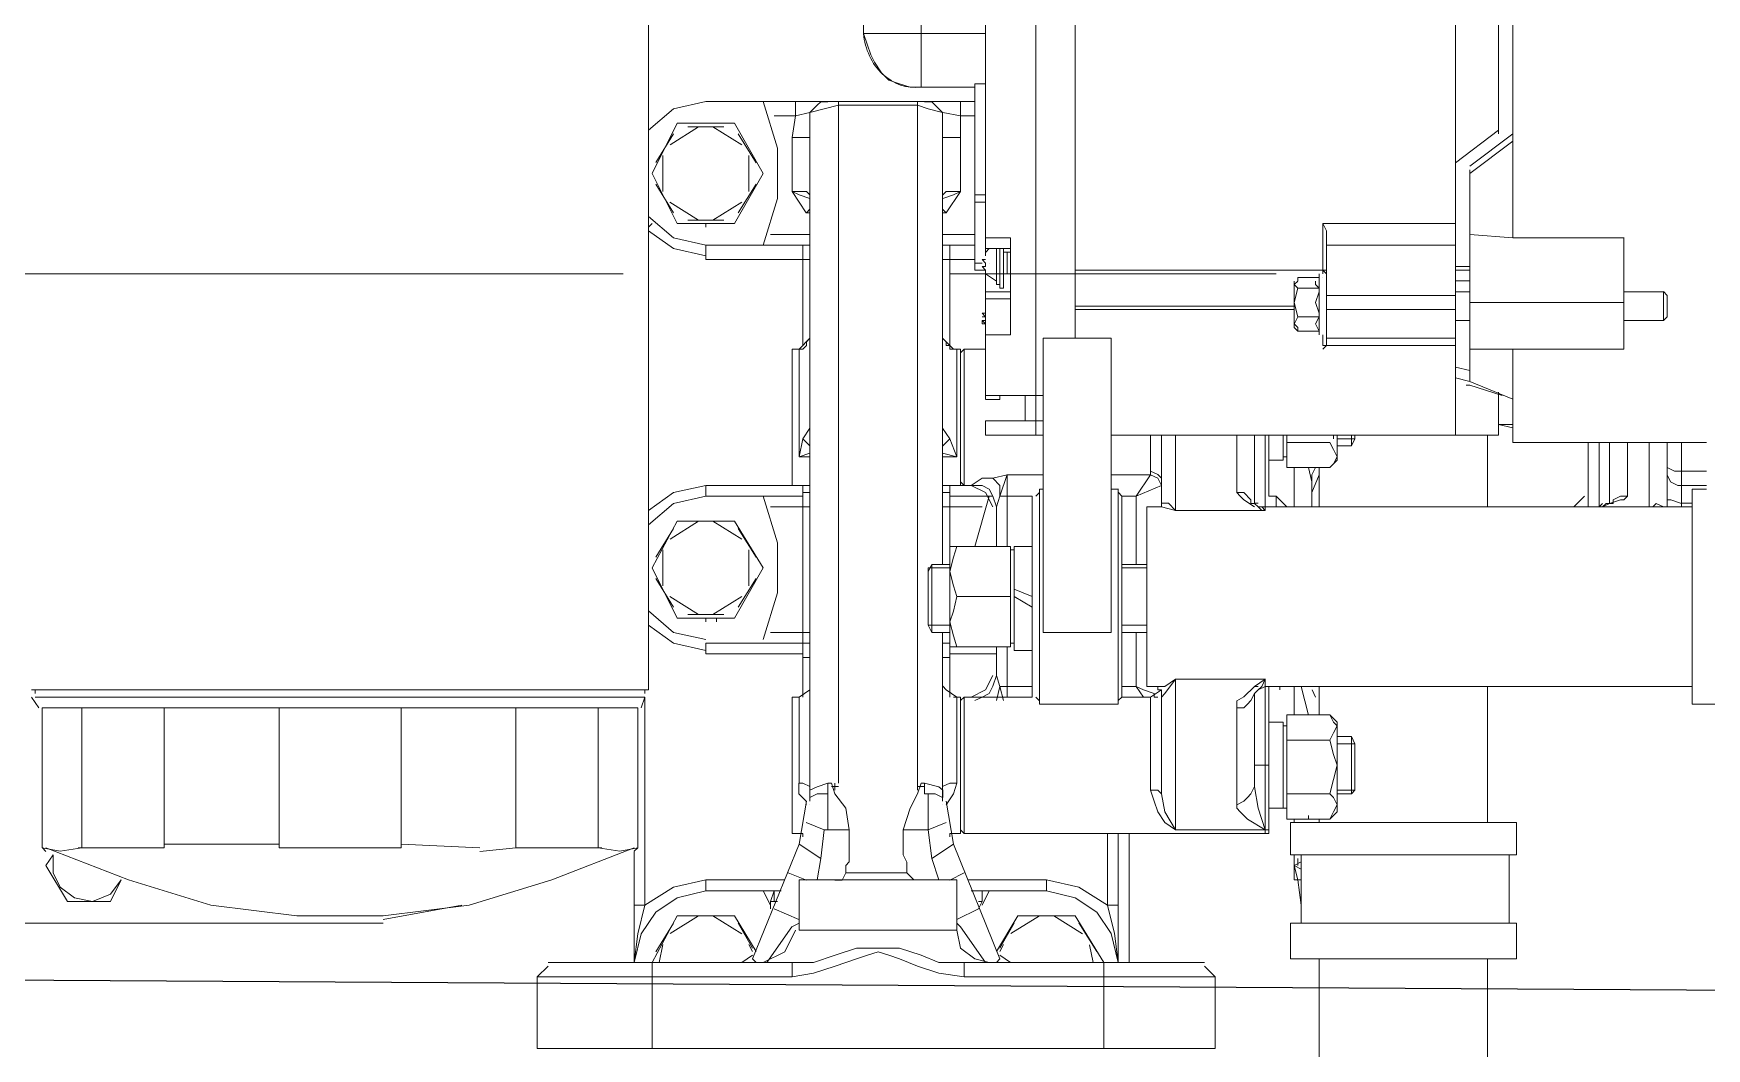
# Model space of a CAD drawing. Header units: inches. Extents: x 23291 to 181956, y 9161 to 51408.
# Drawn here: x 114481.5 to 114807.3, y 36533.1 to 36730.8 of the extents above; entities that cross this region are included whole.
import ezdxf

# ---------------------------------------------------------------- set-up
doc = ezdxf.new("R2010")
doc.units = ezdxf.units.IN
doc.header["$MEASUREMENT"] = 0
doc.layers.add('1', color=3, linetype='Continuous')
doc.layers.add('Dim', color=6, linetype='Continuous', lineweight=13)

# ---------------------------------------------------------------- blocks, each defined once
blk = doc.blocks.new('5')
at = {"layer": '1', "lineweight": 9}
for p, q in [((226.65799, -21.88757), (226.65799, -22.10032)), ((226.80088, -22.05523), (226.80088, -21.91553)), ((226.72657, -22.05522), (226.72657, -21.92948)), ((226.73357, -21.92949), (226.73357, -22.03805)), ((226.81106, -21.93839), (226.81106, -22.02031)), ((226.80851, -22.00187), (226.80851, -21.95488)), ((226.69609, -21.98411), (226.69609, -21.95552)), ((226.70627, -21.99362), (226.70627, -21.9555)), ((226.7177, -22.02347), (226.7177, -21.96569)), ((226.70626, -21.98411), (226.69609, -21.98411)), ((226.6961, -21.98411), (226.69674, -21.98601)), ((226.7177, -21.98411), (226.70626, -21.98411)), ((226.69674, -21.98601), (226.69739, -21.9879)), ((226.69739, -21.9879), (226.69801, -21.98919)), ((226.69801, -21.98919), (226.69928, -21.99109)), ((226.69928, -21.99109), (226.70054, -21.99235)), ((226.70054, -21.99235), (226.70243, -21.99301)), ((226.70243, -21.99301), (226.70435, -21.99362)), ((226.70435, -21.99362), (226.70627, -21.99362)), ((226.70627, -21.99362), (226.71579, -21.99362)), ((226.71579, -21.99362), (226.70627, -21.99362)), ((226.70627, -21.99362), (226.70627, -21.99362)), ((226.71579, -21.993), (226.7177, -21.993)), ((226.71579, -22.01269), (226.71579, -21.993)), ((226.66245, -21.99746), (226.66817, -21.99617)), ((226.66817, -21.99617), (226.71578, -21.99617)), ((226.68086, -22.00441), (226.67831, -21.99617)), ((226.68403, -21.99617), (226.68403, -21.9987)), ((226.68657, -21.99807), (226.68784, -21.99681)), ((226.68784, -21.99681), (226.68849, -21.99618)), ((226.68849, -21.99618), (226.68976, -21.99618)), ((226.69165, -21.99681), (226.68911, -21.99744)), ((226.69165, -22.11683), (226.69165, -21.99616)), ((226.70562, -21.99681), (226.69165, -21.99681)), ((226.70562, -22.11683), (226.70562, -21.99616)), ((226.70754, -21.99744), (226.70562, -21.99681)), ((226.70817, -21.99618), (226.7069, -21.99618)), ((226.70879, -21.99681), (226.70817, -21.99618)), ((226.71008, -21.99807), (226.70879, -21.99681)), ((226.71324, -21.9987), (226.71324, -21.99617)), ((226.65799, -22.00125), (226.66245, -21.99746)), ((226.68403, -21.9987), (226.68023, -21.9987)), ((226.68342, -22.00253), (226.68402, -21.99869)), ((226.68403, -21.99871), (226.68657, -21.99807)), ((226.68657, -21.99808), (226.68657, -22.00253)), ((226.68911, -21.99744), (226.68658, -21.99807)), ((226.71008, -21.99807), (226.70754, -21.99744)), ((226.71008, -22.00252), (226.71008, -21.99807)), ((226.71324, -21.9987), (226.71009, -21.99807)), ((226.71579, -21.9987), (226.71324, -21.9987)), ((226.71324, -22.00254), (226.71324, -21.9987)), ((226.65865, -22.00887), (226.66307, -21.99998)), ((226.66245, -22.00187), (226.65928, -22.00697)), ((226.66688, -22.00062), (226.66181, -22.0038)), ((226.66307, -21.99998), (226.67324, -21.99998)), ((226.67132, -22.00062), (226.66498, -22.00062)), ((226.67451, -22.00381), (226.66942, -22.00062)), ((226.67831, -22.00887), (226.67325, -21.99998)), ((226.67705, -22.00698), (226.67387, -22.00188)), ((226.68657, -22.00253), (226.68342, -22.00253)), ((226.68342, -22.01206), (226.68342, -22.00253)), ((226.68657, -22.12), (226.68657, -22.00254)), ((226.71008, -22.07808), (226.71008, -22.00253)), ((226.71008, -22.00253), (226.71323, -22.00253)), ((226.71324, -22.00253), (226.71324, -22.01206)), ((226.80088, -22.00698), (226.80851, -22.00124)), ((226.80342, -22.00761), (226.81107, -22.00187)), ((226.81106, -22.00253), (226.81106, -22.00253)), ((226.66054, -22.0057), (226.66054, -22.01207)), ((226.67577, -22.01206), (226.67577, -22.0057)), ((226.68086, -22.01331), (226.68086, -22.00441)), ((226.71579, -22.0057), (226.71579, -22.01207)), ((226.80342, -22.00887), (226.81107, -22.00316)), ((226.80088, -22.00761), (226.80088, -22.00824)), ((226.80342, -22.00823), (226.80342, -22.04571)), ((226.65865, -22.00887), (226.66307, -22.01777)), ((226.65928, -22.01077), (226.66244, -22.01586)), ((226.67324, -22.01777), (226.67831, -22.00887)), ((226.67387, -22.01586), (226.67706, -22.01078)), ((226.6618, -22.01395), (226.66687, -22.01713)), ((226.66942, -22.01714), (226.67451, -22.01395)), ((226.67831, -22.02157), (226.68086, -22.01331)), ((226.68466, -22.01268), (226.68342, -22.01206)), ((226.68342, -22.01207), (226.68594, -22.01586)), ((226.68532, -22.01207), (226.68342, -22.01207)), ((226.68657, -22.01331), (226.68466, -22.01268)), ((226.68595, -22.01207), (226.68532, -22.01207)), ((226.68657, -22.01268), (226.68595, -22.01207)), ((226.71072, -22.01206), (226.71009, -22.01267)), ((226.71009, -22.01331), (226.71199, -22.01267)), ((226.71324, -22.01206), (226.71072, -22.01586)), ((226.71199, -22.01206), (226.71072, -22.01206)), ((226.71199, -22.01267), (226.71324, -22.01206)), ((226.71324, -22.01206), (226.71199, -22.01206)), ((226.71579, -22.01268), (226.7177, -22.01268)), ((226.71579, -22.02601), (226.71579, -22.01269)), ((226.7177, -22.01395), (226.71579, -22.01395)), ((226.65799, -22.01649), (226.66245, -22.0203)), ((226.66498, -22.01714), (226.67132, -22.01714)), ((226.68594, -22.01586), (226.68657, -22.01586)), ((226.68657, -22.01523), (226.68595, -22.01587)), ((226.71008, -22.01523), (226.71071, -22.01587)), ((226.71008, -22.01586), (226.71071, -22.01586)), ((226.65865, -22.01777), (226.65798, -22.0184)), ((226.65799, -22.01903), (226.66245, -22.02219)), ((226.66245, -22.0203), (226.66816, -22.02157)), ((226.66307, -22.01777), (226.67324, -22.01777)), ((226.66817, -22.0184), (226.66817, -22.01777)), ((226.67006, -22.01777), (226.67006, -22.01777)), ((226.6796, -22.01967), (226.68657, -22.01967)), ((226.71008, -22.01967), (226.7158, -22.01967)), ((226.7177, -22.02031), (226.72212, -22.02031)), ((226.72213, -22.03747), (226.72213, -22.02031)), ((226.7774, -22.02665), (226.7774, -22.01777)), ((226.7774, -22.01777), (226.77803, -22.01903)), ((226.80088, -22.01777), (226.77741, -22.01777)), ((226.77803, -22.01903), (226.77803, -22.01903)), ((226.77803, -22.01903), (226.77803, -22.02032)), ((226.77803, -22.03935), (226.77803, -22.02031)), ((226.81106, -22.02031), (226.80341, -22.01967)), ((226.81106, -22.02031), (226.83074, -22.02031)), ((226.83073, -22.0203), (226.83073, -22.03999)), ((226.66245, -22.02219), (226.66816, -22.02346)), ((226.67895, -22.02157), (226.66817, -22.02157)), ((226.66817, -22.02157), (226.66817, -22.02413)), ((226.68657, -22.02157), (226.67895, -22.02157)), ((226.68531, -22.02157), (226.68531, -22.03934)), ((226.71008, -22.02157), (226.7158, -22.02157)), ((226.71134, -22.03935), (226.71134, -22.02158)), ((226.7177, -22.02347), (226.7177, -22.02283)), ((226.7177, -22.02283), (226.7177, -22.02347)), ((226.7177, -22.02284), (226.7177, -22.02284)), ((226.7177, -22.02284), (226.7177, -22.02284)), ((226.7177, -22.02284), (226.7177, -22.02284)), ((226.7177, -22.02347), (226.7177, -22.02347)), ((226.7177, -22.02347), (226.7177, -22.02347)), ((226.7177, -22.02347), (226.7177, -22.02347)), ((226.7177, -22.02347), (226.7177, -22.02347)), ((226.72213, -22.0222), (226.71771, -22.0222)), ((226.71833, -22.0222), (226.71771, -22.02283)), ((226.7196, -22.0222), (226.7196, -22.02857)), ((226.72023, -22.02919), (226.72023, -22.02219)), ((226.72087, -22.02219), (226.72087, -22.02919)), ((226.72087, -22.02284), (226.72152, -22.02284)), ((226.72152, -22.02283), (226.72152, -22.02665)), ((226.72152, -22.02284), (226.72213, -22.02284)), ((226.77803, -22.02157), (226.80088, -22.02157)), ((226.68657, -22.02412), (226.66817, -22.02412)), ((226.71008, -22.02412), (226.7158, -22.02412)), ((226.71579, -22.02474), (226.71708, -22.02474)), ((226.7177, -22.02601), (226.71579, -22.02601)), ((226.71579, -22.02601), (226.7177, -22.02601)), ((226.7177, -22.02412), (226.71707, -22.02412)), ((226.71707, -22.02412), (226.7177, -22.02475)), ((226.71707, -22.02412), (226.71707, -22.02412)), ((226.71707, -22.02538), (226.71707, -22.02538)), ((226.71707, -22.02538), (226.7177, -22.02601)), ((226.71708, -22.02411), (226.7177, -22.02474)), ((226.7177, -22.02601), (226.71708, -22.02538)), ((226.71708, -22.02538), (226.7177, -22.02538)), ((226.7177, -22.02538), (226.71708, -22.02538)), ((226.7177, -22.02412), (226.7177, -22.02412)), ((226.7177, -22.02412), (226.7177, -22.02412)), ((226.7177, -22.02412), (226.7177, -22.02412)), ((226.7177, -22.02474), (226.7177, -22.02474)), ((226.7177, -22.02474), (226.7177, -22.02474)), ((226.7177, -22.02474), (226.7177, -22.02474)), ((226.7177, -22.02474), (226.7177, -22.02474)), ((226.7177, -22.02474), (226.7177, -22.02474)), ((226.7177, -22.02474), (226.7177, -22.02474)), ((226.7177, -22.02474), (226.7177, -22.02474)), ((226.7177, -22.02474), (226.7177, -22.02474)), ((226.7177, -22.02474), (226.7177, -22.02474)), ((226.7177, -22.02474), (226.7177, -22.02474)), ((226.7177, -22.02474), (226.7177, -22.02474)), ((226.7177, -22.02474), (226.7177, -22.02474)), ((226.7177, -22.02474), (226.7177, -22.02474)), ((226.7177, -22.02474), (226.7177, -22.02474)), ((226.7177, -22.02474), (226.7177, -22.02474)), ((226.7177, -22.02474), (226.7177, -22.02474)), ((226.7177, -22.02474), (226.7177, -22.02538)), ((226.7177, -22.02474), (226.7177, -22.02474)), ((226.7177, -22.02474), (226.7177, -22.02474)), ((226.7177, -22.02474), (226.7177, -22.02474)), ((226.7177, -22.02538), (226.7177, -22.02538)), ((226.7177, -22.02538), (226.7177, -22.02538)), ((226.7177, -22.02538), (226.7177, -22.02538)), ((226.7177, -22.02601), (226.7177, -22.02601)), ((226.7177, -22.02601), (226.7177, -22.02601)), ((226.7177, -22.02601), (226.7177, -22.02601)), ((226.7177, -22.02601), (226.7177, -22.02601)), ((226.7177, -22.02602), (226.7177, -22.02665)), ((226.7177, -22.02665), (226.7177, -22.02602)), ((226.71833, -22.02474), (226.71833, -22.02474)), ((226.7774, -22.02601), (226.73356, -22.02601)), ((226.73357, -22.02601), (226.7774, -22.02601)), ((226.77803, -22.02601), (226.7774, -22.02601)), ((226.7774, -22.02601), (226.7774, -22.02601)), ((226.77803, -22.02665), (226.7774, -22.02602)), ((226.77803, -22.02664), (226.77803, -22.02601)), ((226.80342, -22.02538), (226.80088, -22.02538)), ((226.80088, -22.02601), (226.80343, -22.02601)), ((226.7177, -22.04888), (226.7177, -22.02664)), ((226.7177, -22.02665), (226.7177, -22.02665)), ((226.7196, -22.02793), (226.7177, -22.02665)), ((226.7177, -22.02665), (226.7177, -22.02728)), ((226.7177, -22.02665), (226.7177, -22.02665)), ((226.7177, -22.02728), (226.7177, -22.02665)), ((226.7177, -22.02665), (226.7177, -22.02665)), ((226.7177, -22.02665), (226.7177, -22.02665)), ((226.7177, -22.02665), (226.7177, -22.02665)), ((226.7177, -22.02665), (226.7177, -22.02665)), ((226.7177, -22.02665), (226.7177, -22.02665)), ((226.7177, -22.02728), (226.7177, -22.02728)), ((226.7196, -22.02856), (226.72023, -22.02856)), ((226.72087, -22.02919), (226.72023, -22.02919)), ((226.72152, -22.02665), (226.72087, -22.02665)), ((226.72152, -22.02665), (226.72213, -22.02665)), ((226.77231, -22.02793), (226.77231, -22.03617)), ((226.77295, -22.02793), (226.77231, -22.02856)), ((226.77231, -22.02856), (226.77231, -22.02856)), ((226.77231, -22.02856), (226.77295, -22.02919)), ((226.77231, -22.03172), (226.77295, -22.02919)), ((226.77675, -22.02728), (226.77296, -22.02728)), ((226.77296, -22.02792), (226.77296, -22.02729)), ((226.77675, -22.02919), (226.77296, -22.02919)), ((226.77611, -22.02793), (226.77611, -22.02856)), ((226.77611, -22.02856), (226.77675, -22.02919)), ((226.77675, -22.02792), (226.77675, -22.02664)), ((226.77675, -22.03172), (226.77675, -22.02664)), ((226.77675, -22.02729), (226.77675, -22.02792)), ((226.77675, -22.02982), (226.77675, -22.02919)), ((226.7774, -22.02728), (226.7774, -22.02728)), ((226.77803, -22.02665), (226.77803, -22.02665)), ((226.77803, -22.02665), (226.77803, -22.02665)), ((226.80342, -22.02792), (226.80088, -22.02792)), ((226.7177, -22.02982), (226.72212, -22.02982)), ((226.7177, -22.0311), (226.72212, -22.0311)), ((226.73357, -22.03236), (226.77232, -22.03236)), ((226.77296, -22.03428), (226.77231, -22.03172)), ((226.77611, -22.03172), (226.77675, -22.02982)), ((226.77675, -22.03365), (226.77611, -22.03173)), ((226.77675, -22.03747), (226.77675, -22.03173)), ((226.77803, -22.03047), (226.80088, -22.03047)), ((226.80342, -22.02982), (226.80088, -22.02982)), ((226.80342, -22.03172), (226.83073, -22.03172)), ((226.83773, -22.02982), (226.83074, -22.02982)), ((226.83773, -22.02981), (226.83773, -22.03489)), ((226.83836, -22.03047), (226.83773, -22.02981)), ((226.83836, -22.03046), (226.83836, -22.03428)), ((226.71707, -22.03365), (226.71707, -22.03365)), ((226.71707, -22.03365), (226.71707, -22.03365)), ((226.71707, -22.03365), (226.7177, -22.03365)), ((226.71707, -22.03428), (226.7177, -22.03428)), ((226.71707, -22.03489), (226.71707, -22.03489)), ((226.71707, -22.03489), (226.7177, -22.03553)), ((226.7177, -22.03428), (226.71708, -22.03364)), ((226.7177, -22.03489), (226.71708, -22.03489)), ((226.71708, -22.03553), (226.71708, -22.0349)), ((226.71708, -22.0349), (226.7177, -22.0349)), ((226.7177, -22.033), (226.7177, -22.033)), ((226.7177, -22.03365), (226.7177, -22.03365)), ((226.7177, -22.03365), (226.7177, -22.03365)), ((226.7177, -22.03428), (226.7177, -22.03428)), ((226.7177, -22.03428), (226.7177, -22.03428)), ((226.7177, -22.03428), (226.7177, -22.03428)), ((226.7177, -22.03428), (226.7177, -22.03428)), ((226.7177, -22.03489), (226.7177, -22.03489)), ((226.7177, -22.03489), (226.7177, -22.03489)), ((226.7177, -22.03489), (226.7177, -22.03489)), ((226.73357, -22.033), (226.77232, -22.033)), ((226.77296, -22.03428), (226.77231, -22.03554)), ((226.77675, -22.03428), (226.77296, -22.03428)), ((226.77611, -22.03553), (226.77675, -22.03427)), ((226.77675, -22.03364), (226.77675, -22.03428)), ((226.80088, -22.033), (226.77803, -22.033)), ((226.80342, -22.03489), (226.80088, -22.03489)), ((226.83773, -22.03489), (226.83074, -22.03489)), ((226.83836, -22.03428), (226.83773, -22.03489)), ((226.68657, -22.03807), (226.68466, -22.03999)), ((226.68657, -22.03806), (226.68595, -22.03872)), ((226.68657, -22.03806), (226.68657, -22.03806)), ((226.71008, -22.03806), (226.71071, -22.03872)), ((226.71008, -22.03807), (226.71071, -22.0387)), ((226.7177, -22.03553), (226.71708, -22.03553)), ((226.7177, -22.03553), (226.7177, -22.03553)), ((226.7177, -22.03553), (226.7177, -22.03553)), ((226.7177, -22.03553), (226.7177, -22.03553)), ((226.7177, -22.03553), (226.7177, -22.03553)), ((226.7177, -22.03553), (226.7177, -22.03553)), ((226.7177, -22.03553), (226.7177, -22.03616)), ((226.7177, -22.03616), (226.7177, -22.03553)), ((226.7177, -22.03747), (226.72212, -22.03747)), ((226.73993, -22.03806), (226.72786, -22.03806)), ((226.72786, -22.03807), (226.72786, -22.09016)), ((226.73993, -22.09016), (226.73993, -22.03807)), ((226.77231, -22.03553), (226.77231, -22.03553)), ((226.77231, -22.03553), (226.77295, -22.03616)), ((226.77231, -22.03617), (226.77295, -22.03682)), ((226.77295, -22.03616), (226.77295, -22.03682)), ((226.77675, -22.03682), (226.77296, -22.03682)), ((226.77296, -22.03682), (226.77296, -22.03682)), ((226.77675, -22.03682), (226.77611, -22.03553)), ((226.77675, -22.03617), (226.77675, -22.03617)), ((226.77675, -22.03747), (226.77675, -22.03682)), ((226.77675, -22.03682), (226.77675, -22.03682)), ((226.7774, -22.03747), (226.7774, -22.03934)), ((226.7774, -22.03747), (226.7774, -22.03747)), ((226.80088, -22.03806), (226.77803, -22.03806)), ((226.77803, -22.03806), (226.77803, -22.03872)), ((226.68342, -22.06412), (226.68342, -22.03999)), ((226.68342, -22.03999), (226.68465, -22.03999)), ((226.68532, -22.03998), (226.68466, -22.03998)), ((226.68466, -22.03999), (226.68466, -22.03999)), ((226.68466, -22.03999), (226.68466, -22.05904)), ((226.68595, -22.03935), (226.68532, -22.03998)), ((226.68595, -22.03872), (226.68595, -22.03935)), ((226.71071, -22.0387), (226.71071, -22.03936)), ((226.71071, -22.03871), (226.71134, -22.03934)), ((226.71071, -22.03871), (226.71071, -22.03871)), ((226.71071, -22.03936), (226.71134, -22.03936)), ((226.71134, -22.03934), (226.71198, -22.04)), ((226.71134, -22.03935), (226.71134, -22.03935)), ((226.71134, -22.03936), (226.71134, -22.03999)), ((226.71134, -22.03999), (226.71198, -22.03999)), ((226.71198, -22.03999), (226.71323, -22.03999)), ((226.71198, -22.03999), (226.71198, -22.03999)), ((226.71198, -22.03999), (226.71261, -22.03999)), ((226.71198, -22.03999), (226.71198, -22.03999)), ((226.71198, -22.04), (226.71261, -22.04)), ((226.71261, -22.03999), (226.71261, -22.05904)), ((226.71261, -22.03999), (226.71261, -22.03999)), ((226.71261, -22.03999), (226.71261, -22.03999)), ((226.71324, -22.04064), (226.71387, -22.03998)), ((226.71324, -22.03999), (226.71324, -22.06412)), ((226.71387, -22.06411), (226.71387, -22.03998)), ((226.7177, -22.03999), (226.71387, -22.03999)), ((226.77803, -22.03934), (226.7774, -22.04)), ((226.7774, -22.03935), (226.80087, -22.03935)), ((226.77803, -22.03871), (226.77803, -22.03871)), ((226.77803, -22.03871), (226.77803, -22.03871)), ((226.77803, -22.03871), (226.77803, -22.03934)), ((226.80087, -22.03935), (226.77803, -22.03935)), ((226.77803, -22.03935), (226.80087, -22.03935)), ((226.83073, -22.03999), (226.80343, -22.03999)), ((226.81106, -22.03998), (226.81106, -22.05651)), ((226.80088, -22.04317), (226.80343, -22.0438)), ((226.80088, -22.04506), (226.80343, -22.04572)), ((226.80278, -22.04634), (226.80343, -22.04634)), ((226.80342, -22.04571), (226.81107, -22.04887)), ((226.80342, -22.04634), (226.80915, -22.04822)), ((226.72786, -22.04822), (226.71771, -22.04822)), ((226.72023, -22.04888), (226.71771, -22.04888)), ((226.72023, -22.04823), (226.72023, -22.04888)), ((226.72468, -22.04822), (226.72468, -22.05269)), ((226.80851, -22.0476), (226.80851, -22.05523)), ((226.7177, -22.0527), (226.7177, -22.05523)), ((226.7177, -22.0527), (226.72786, -22.0527)), ((226.68466, -22.05904), (226.68532, -22.05588)), ((226.68531, -22.05587), (226.68657, -22.05713)), ((226.68532, -22.05588), (226.68657, -22.05396)), ((226.71008, -22.05396), (226.71134, -22.05587)), ((226.71134, -22.05587), (226.71009, -22.05713)), ((226.71134, -22.05587), (226.71261, -22.05904)), ((226.7177, -22.05523), (226.72657, -22.05523)), ((226.72657, -22.05523), (226.72786, -22.05523)), ((226.73993, -22.05523), (226.80088, -22.05523)), ((226.7469, -22.06158), (226.7469, -22.05524)), ((226.74882, -22.06728), (226.74882, -22.05523)), ((226.75134, -22.06856), (226.75134, -22.05524)), ((226.76215, -22.05523), (226.76215, -22.06539)), ((226.76531, -22.05523), (226.76531, -22.06729)), ((226.76722, -22.05523), (226.76722, -22.06855)), ((226.76786, -22.05523), (226.76786, -22.06602)), ((226.77041, -22.05967), (226.77041, -22.05524)), ((226.77104, -22.06094), (226.77104, -22.05523)), ((226.7793, -22.05587), (226.7793, -22.05524)), ((226.77993, -22.05524), (226.77993, -22.05967)), ((226.7831, -22.05587), (226.77993, -22.05587)), ((226.78247, -22.05523), (226.78247, -22.05713)), ((226.78247, -22.05713), (226.7831, -22.05586)), ((226.7831, -22.05523), (226.7831, -22.05586)), ((226.80851, -22.05523), (226.80088, -22.05523)), ((226.80659, -22.05523), (226.80659, -22.06792)), ((226.81106, -22.05334), (226.80851, -22.05334)), ((226.80851, -22.05334), (226.81106, -22.05395)), ((226.68466, -22.05904), (226.68657, -22.05841)), ((226.68657, -22.05904), (226.68466, -22.05904)), ((226.71008, -22.05841), (226.71261, -22.05904)), ((226.71261, -22.05904), (226.71009, -22.05904)), ((226.77104, -22.05904), (226.77041, -22.05904)), ((226.77864, -22.05651), (226.77103, -22.05651)), ((226.77864, -22.05652), (226.77931, -22.05776)), ((226.77931, -22.05776), (226.77993, -22.05905)), ((226.78247, -22.05713), (226.77993, -22.05713)), ((226.77993, -22.05713), (226.78247, -22.05713)), ((226.81106, -22.05651), (226.84535, -22.05651)), ((226.82439, -22.06792), (226.82439, -22.0565)), ((226.82631, -22.0565), (226.82631, -22.06792)), ((226.82819, -22.06728), (226.82819, -22.05651)), ((226.83136, -22.06603), (226.83136, -22.0565)), ((226.83518, -22.05651), (226.83518, -22.06793)), ((226.83836, -22.05651), (226.83836, -22.06793)), ((226.8409, -22.06792), (226.8409, -22.0565)), ((226.7469, -22.06221), (226.7469, -22.06158)), ((226.7469, -22.06158), (226.74819, -22.06221)), ((226.76914, -22.05967), (226.76787, -22.05967)), ((226.76787, -22.05967), (226.77041, -22.05967)), ((226.77864, -22.06094), (226.77103, -22.06094)), ((226.77231, -22.06094), (226.77231, -22.06792)), ((226.77485, -22.06094), (226.77548, -22.06349)), ((226.77611, -22.06094), (226.77548, -22.06222)), ((226.77675, -22.06094), (226.77675, -22.06792)), ((226.77993, -22.05967), (226.77864, -22.06095)), ((226.77931, -22.06031), (226.77864, -22.06094)), ((226.77993, -22.05905), (226.77931, -22.06031)), ((226.83836, -22.06222), (226.83836, -22.06095)), ((226.83965, -22.06158), (226.83836, -22.06095)), ((226.8409, -22.06158), (226.83965, -22.06158)), ((226.84535, -22.06158), (226.84091, -22.06158)), ((226.66817, -22.06411), (226.66245, -22.0654)), ((226.68342, -22.06411), (226.66817, -22.06411)), ((226.66817, -22.06411), (226.66817, -22.06603)), ((226.68657, -22.06411), (226.68342, -22.06411)), ((226.68531, -22.06603), (226.68531, -22.06411)), ((226.71008, -22.06411), (226.71323, -22.06411)), ((226.71134, -22.06411), (226.71134, -22.06603)), ((226.71323, -22.06411), (226.71388, -22.06411)), ((226.71324, -22.06349), (226.71387, -22.06412)), ((226.71516, -22.06411), (226.71387, -22.06411)), ((226.71707, -22.06285), (226.71516, -22.06411)), ((226.71516, -22.06411), (226.71516, -22.06411)), ((226.7177, -22.06539), (226.71516, -22.06411)), ((226.71708, -22.06411), (226.71516, -22.06411)), ((226.71897, -22.06285), (226.71707, -22.06285)), ((226.71833, -22.06476), (226.71708, -22.06411)), ((226.71898, -22.06603), (226.71833, -22.06476)), ((226.72151, -22.06222), (226.71897, -22.06285)), ((226.72023, -22.06411), (226.71898, -22.06285)), ((226.72152, -22.06221), (226.72023, -22.06603)), ((226.72023, -22.06603), (226.72023, -22.06411)), ((226.72786, -22.06222), (226.72152, -22.06222)), ((226.72152, -22.06222), (226.72152, -22.07493)), ((226.72721, -22.10286), (226.72721, -22.06476)), ((226.72721, -22.06476), (226.72787, -22.06476)), ((226.7469, -22.06222), (226.73993, -22.06222)), ((226.73993, -22.06476), (226.7412, -22.06476)), ((226.74119, -22.10286), (226.74119, -22.06477)), ((226.7469, -22.06222), (226.74437, -22.06603)), ((226.74437, -22.06603), (226.74882, -22.06411)), ((226.74819, -22.06285), (226.7469, -22.06222)), ((226.74819, -22.06221), (226.74882, -22.06285)), ((226.74882, -22.06411), (226.74819, -22.06285)), ((226.74882, -22.06285), (226.74882, -22.06348)), ((226.74882, -22.06411), (226.74882, -22.06348)), ((226.77548, -22.06222), (226.77548, -22.06349)), ((226.77675, -22.06222), (226.77548, -22.06538)), ((226.77548, -22.06349), (226.77548, -22.06791)), ((226.83899, -22.06348), (226.83836, -22.06222)), ((226.84028, -22.06411), (226.83899, -22.06348)), ((226.8409, -22.06411), (226.84028, -22.06411)), ((226.84535, -22.06411), (226.84091, -22.06411)), ((226.84282, -22.06476), (226.84534, -22.06476)), ((226.84282, -22.06477), (226.84282, -22.10286)), ((226.66245, -22.0654), (226.65799, -22.06856)), ((226.66245, -22.06729), (226.65799, -22.07109)), ((226.66817, -22.06603), (226.66245, -22.06729)), ((226.67896, -22.06603), (226.66816, -22.06603)), ((226.68086, -22.07428), (226.67831, -22.06602)), ((226.68531, -22.06603), (226.67896, -22.06603)), ((226.6796, -22.06792), (226.68657, -22.06792)), ((226.68531, -22.06539), (226.68657, -22.06539)), ((226.68531, -22.09206), (226.68531, -22.06603)), ((226.71008, -22.06539), (226.71134, -22.06539)), ((226.71008, -22.06792), (226.71707, -22.06792)), ((226.71134, -22.06603), (226.71134, -22.07809)), ((226.7177, -22.06603), (226.71135, -22.06603)), ((226.71833, -22.06603), (226.71579, -22.07492)), ((226.71897, -22.06792), (226.7177, -22.06539)), ((226.71897, -22.06603), (226.7177, -22.06603)), ((226.7196, -22.06792), (226.71898, -22.06603)), ((226.72023, -22.06603), (226.7196, -22.06792)), ((226.7196, -22.06792), (226.7196, -22.07492)), ((226.7196, -22.06792), (226.7196, -22.06792)), ((226.72594, -22.06603), (226.72023, -22.06603)), ((226.72594, -22.06602), (226.72594, -22.10158)), ((226.72721, -22.06539), (226.72658, -22.06602)), ((226.74184, -22.06603), (226.7412, -22.0654)), ((226.74184, -22.10158), (226.74184, -22.06602)), ((226.74437, -22.06603), (226.74185, -22.06603)), ((226.74437, -22.07809), (226.74437, -22.06603)), ((226.74627, -22.06792), (226.74881, -22.06792)), ((226.74881, -22.06792), (226.74627, -22.06792)), ((226.74627, -22.06792), (226.74627, -22.09969)), ((226.74627, -22.06856), (226.74627, -22.06793)), ((226.74882, -22.06792), (226.74882, -22.06728)), ((226.74945, -22.06728), (226.74882, -22.06728)), ((226.74882, -22.06792), (226.74882, -22.06792)), ((226.74882, -22.06793), (226.75134, -22.06856)), ((226.75009, -22.06728), (226.74945, -22.06728)), ((226.75134, -22.06856), (226.75009, -22.06728)), ((226.76215, -22.06539), (226.76277, -22.06602)), ((226.76342, -22.06539), (226.76215, -22.06539)), ((226.76277, -22.06602), (226.76342, -22.06666)), ((226.76468, -22.06666), (226.76342, -22.06539)), ((226.76342, -22.06666), (226.7653, -22.06792)), ((226.76467, -22.06666), (226.76467, -22.06729)), ((226.76467, -22.06729), (226.7653, -22.06729)), ((226.7653, -22.06729), (226.76596, -22.06792)), ((226.76531, -22.06728), (226.76597, -22.06728)), ((226.76596, -22.06792), (226.76722, -22.06792)), ((226.76596, -22.06792), (226.76596, -22.06792)), ((226.76659, -22.06792), (226.76596, -22.06792)), ((226.76596, -22.06792), (226.76659, -22.06856)), ((226.76722, -22.06856), (226.76659, -22.06792)), ((226.82632, -22.06792), (226.76722, -22.06792)), ((226.76914, -22.06603), (226.76787, -22.06603)), ((226.76914, -22.06793), (226.76914, -22.06603)), ((226.76914, -22.06603), (226.77104, -22.06793)), ((226.82185, -22.06792), (226.82374, -22.06603)), ((226.82631, -22.06792), (226.82692, -22.06729)), ((226.82631, -22.06792), (226.82692, -22.06792)), ((226.82692, -22.06792), (226.82631, -22.06792)), ((226.82631, -22.06792), (226.82631, -22.06792)), ((226.82631, -22.06792), (226.82631, -22.06792)), ((226.83518, -22.06792), (226.82632, -22.06792)), ((226.82755, -22.06729), (226.82692, -22.06792)), ((226.82692, -22.06792), (226.82819, -22.06729)), ((226.82692, -22.06792), (226.82692, -22.06792)), ((226.82819, -22.06729), (226.82755, -22.06729)), ((226.82819, -22.06729), (226.83011, -22.06666)), ((226.82884, -22.06729), (226.82819, -22.06729)), ((226.83011, -22.06602), (226.82884, -22.06666)), ((226.82884, -22.06666), (226.82884, -22.06666)), ((226.82884, -22.06666), (226.82884, -22.06729)), ((226.82884, -22.06728), (226.82884, -22.06728)), ((226.83136, -22.06602), (226.83011, -22.06602)), ((226.83011, -22.06666), (226.83073, -22.06666)), ((226.83073, -22.06666), (226.83136, -22.06603)), ((226.8371, -22.06792), (226.83518, -22.06792)), ((226.83583, -22.06792), (226.83518, -22.06792)), ((226.83645, -22.06729), (226.83583, -22.06792)), ((226.83773, -22.06792), (226.83645, -22.06729)), ((226.84283, -22.06792), (226.8371, -22.06792)), ((226.83773, -22.06792), (226.83773, -22.06792)), ((226.83836, -22.06792), (226.83836, -22.06539)), ((226.83836, -22.06539), (226.83836, -22.06666)), ((226.83836, -22.06666), (226.839, -22.06666)), ((226.839, -22.06666), (226.8409, -22.06729)), ((226.8409, -22.06728), (226.84282, -22.06728)), ((226.84282, -22.06792), (226.84282, -22.09969)), ((226.84282, -22.06856), (226.84282, -22.06793)), ((226.84282, -22.06793), (226.84282, -22.06856)), ((226.65865, -22.07872), (226.66307, -22.07046)), ((226.66688, -22.07047), (226.66181, -22.07363)), ((226.66307, -22.07047), (226.67324, -22.07047)), ((226.67132, -22.07047), (226.66498, -22.07047)), ((226.67451, -22.07364), (226.66942, -22.07047)), ((226.67831, -22.07872), (226.67325, -22.07046)), ((226.74627, -22.09969), (226.74627, -22.06855)), ((226.76722, -22.06856), (226.75134, -22.06856)), ((226.76659, -22.06856), (226.76722, -22.06856)), ((226.66245, -22.07174), (226.65928, -22.07682)), ((226.67705, -22.07683), (226.67387, -22.07175)), ((226.66054, -22.07555), (226.66054, -22.0819)), ((226.67577, -22.08189), (226.67577, -22.07555)), ((226.68086, -22.08316), (226.68086, -22.07428)), ((226.71134, -22.07492), (226.72212, -22.07492)), ((226.71134, -22.07493), (226.71134, -22.0927)), ((226.71261, -22.07492), (226.71199, -22.07682)), ((226.72213, -22.07492), (226.72213, -22.09269)), ((226.72213, -22.07555), (226.72276, -22.07555)), ((226.72594, -22.07492), (226.72276, -22.07492)), ((226.72276, -22.09333), (226.72276, -22.07492)), ((226.65865, -22.07872), (226.66307, -22.08761)), ((226.67324, -22.08761), (226.67831, -22.07872)), ((226.71134, -22.07872), (226.70753, -22.07872)), ((226.70817, -22.07809), (226.70754, -22.07936)), ((226.70754, -22.08887), (226.70754, -22.07873)), ((226.70817, -22.07809), (226.71134, -22.07809)), ((226.71134, -22.07809), (226.70817, -22.07809)), ((226.70817, -22.0781), (226.70817, -22.09016)), ((226.71199, -22.07682), (226.71134, -22.07935)), ((226.71134, -22.07935), (226.71199, -22.0819)), ((226.74184, -22.07809), (226.74627, -22.07809)), ((226.74627, -22.07809), (226.74184, -22.07809)), ((226.74627, -22.07872), (226.74185, -22.07872)), ((226.65928, -22.08062), (226.66244, -22.0857)), ((226.67387, -22.0857), (226.67706, -22.08062)), ((226.71199, -22.0819), (226.71261, -22.0838)), ((226.72594, -22.08379), (226.72276, -22.08251)), ((226.6618, -22.08379), (226.66687, -22.08698)), ((226.66942, -22.08699), (226.67451, -22.0838)), ((226.67831, -22.09142), (226.68086, -22.08316)), ((226.71261, -22.0838), (226.71199, -22.08635)), ((226.71261, -22.08379), (226.72214, -22.08379)), ((226.72594, -22.0857), (226.72276, -22.0838)), ((226.65799, -22.08634), (226.66245, -22.09015)), ((226.66307, -22.08761), (226.67324, -22.08761)), ((226.66498, -22.08699), (226.67132, -22.08699)), ((226.66817, -22.08825), (226.66817, -22.08762)), ((226.67006, -22.08825), (226.67006, -22.08762)), ((226.71199, -22.08635), (226.71134, -22.08824)), ((226.71134, -22.08824), (226.71199, -22.09077)), ((226.65799, -22.08887), (226.66245, -22.09205)), ((226.66245, -22.09015), (226.66816, -22.09142)), ((226.6796, -22.09016), (226.68657, -22.09016)), ((226.71134, -22.08887), (226.70753, -22.08887)), ((226.70817, -22.09016), (226.70754, -22.08887)), ((226.70817, -22.09016), (226.71134, -22.09016)), ((226.71134, -22.09016), (226.70817, -22.09016)), ((226.71008, -22.09016), (226.71008, -22.12001)), ((226.71134, -22.09016), (226.71134, -22.09205)), ((226.71199, -22.09077), (226.71261, -22.09269)), ((226.72786, -22.09016), (226.73993, -22.09016)), ((226.74184, -22.09016), (226.74627, -22.09016)), ((226.74627, -22.09016), (226.74184, -22.09016)), ((226.74627, -22.08887), (226.74185, -22.08887)), ((226.74437, -22.09969), (226.74437, -22.09016)), ((226.66245, -22.09205), (226.66816, -22.09332)), ((226.67896, -22.09206), (226.66816, -22.09206)), ((226.66817, -22.09206), (226.66817, -22.09395)), ((226.66817, -22.09395), (226.68532, -22.09395)), ((226.68531, -22.09206), (226.67896, -22.09206)), ((226.68531, -22.09206), (226.68531, -22.09395)), ((226.68531, -22.09395), (226.68531, -22.10158)), ((226.68657, -22.09206), (226.68532, -22.09206)), ((226.71134, -22.09206), (226.71009, -22.09206)), ((226.71134, -22.09206), (226.71134, -22.09206)), ((226.71134, -22.09396), (226.71134, -22.09206)), ((226.71134, -22.0927), (226.72212, -22.0927)), ((226.71134, -22.10158), (226.71134, -22.09395)), ((226.71134, -22.09395), (226.7196, -22.09395)), ((226.7196, -22.0927), (226.7196, -22.09778)), ((226.72152, -22.0927), (226.72152, -22.10157)), ((226.72213, -22.09206), (226.72276, -22.09206)), ((226.72594, -22.09333), (226.72276, -22.09333)), ((226.68657, -22.09461), (226.68532, -22.09461)), ((226.71134, -22.09461), (226.71009, -22.09461)), ((226.65799, -22.10032), (226.54876, -22.10032)), ((226.54941, -22.10032), (226.54941, -22.10095)), ((226.65736, -22.10095), (226.65736, -22.10032)), ((226.68466, -22.10158), (226.68657, -22.10032)), ((226.68657, -22.09969), (226.68657, -22.10032)), ((226.71009, -22.09968), (226.71071, -22.10032)), ((226.71071, -22.10032), (226.71261, -22.10158)), ((226.71516, -22.10158), (226.7177, -22.10032)), ((226.7177, -22.10032), (226.71897, -22.09779)), ((226.71898, -22.09968), (226.71833, -22.10095)), ((226.7196, -22.09778), (226.71898, -22.09968)), ((226.72023, -22.09969), (226.7196, -22.09779)), ((226.72023, -22.09969), (226.7196, -22.10222)), ((226.72594, -22.09969), (226.72023, -22.09969)), ((226.72087, -22.10222), (226.72023, -22.09969)), ((226.74184, -22.09969), (226.74437, -22.09969)), ((226.74564, -22.10032), (226.74437, -22.09969)), ((226.74437, -22.09969), (226.74564, -22.10158)), ((226.74752, -22.10095), (226.74564, -22.10032)), ((226.74627, -22.09969), (226.74819, -22.09969)), ((226.74819, -22.09969), (226.74627, -22.09969)), ((226.74627, -22.09969), (226.74627, -22.09969)), ((226.74882, -22.10032), (226.7469, -22.10158)), ((226.74819, -22.09969), (226.74819, -22.09969)), ((226.74944, -22.09969), (226.74819, -22.09969)), ((226.74819, -22.09969), (226.74819, -22.10032)), ((226.74819, -22.10032), (226.74881, -22.10032)), ((226.74881, -22.10032), (226.74881, -22.10095)), ((226.75134, -22.0984), (226.74944, -22.09969)), ((226.75134, -22.0984), (226.74945, -22.10095)), ((226.75134, -22.12507), (226.75134, -22.0984)), ((226.75134, -22.09841), (226.76723, -22.09841)), ((226.76531, -22.0997), (226.76341, -22.10157)), ((226.76596, -22.09969), (226.7653, -22.09969)), ((226.76722, -22.09841), (226.76531, -22.0997)), ((226.76531, -22.10095), (226.76597, -22.10032)), ((226.76596, -22.10032), (226.76596, -22.10032)), ((226.76597, -22.10032), (226.76722, -22.09969)), ((226.76597, -22.10031), (226.7666, -22.0997)), ((226.7666, -22.0997), (226.76722, -22.09841)), ((226.76722, -22.0984), (226.76722, -22.12507)), ((226.82631, -22.09969), (226.76722, -22.09969)), ((226.76722, -22.09969), (226.76722, -22.12572)), ((226.76786, -22.09969), (226.76786, -22.12572)), ((226.77041, -22.09969), (226.76976, -22.09969)), ((226.76977, -22.10032), (226.76977, -22.09968)), ((226.77231, -22.09969), (226.77231, -22.10477)), ((226.77358, -22.09969), (226.77486, -22.10477)), ((226.77611, -22.10158), (226.77549, -22.10032)), ((226.77675, -22.09969), (226.77675, -22.10477)), ((226.80659, -22.09969), (226.80659, -22.1238)), ((226.83517, -22.09969), (226.82631, -22.09969)), ((226.83518, -22.09969), (226.84283, -22.09969)), ((226.84283, -22.09969), (226.83835, -22.09969)), ((226.84282, -22.09969), (226.84282, -22.09969)), ((226.84282, -22.09969), (226.84282, -22.09969)), ((226.55004, -22.10349), (226.54877, -22.10159)), ((226.54941, -22.10158), (226.65735, -22.10158)), ((226.65673, -22.10348), (226.65736, -22.10158)), ((226.65736, -22.10158), (226.65736, -22.13843)), ((226.68465, -22.10158), (226.68342, -22.10158)), ((226.68342, -22.10158), (226.68342, -22.12572)), ((226.68466, -22.10158), (226.68466, -22.10158)), ((226.68466, -22.11683), (226.68466, -22.10158)), ((226.71198, -22.10158), (226.71261, -22.10158)), ((226.71261, -22.11682), (226.71261, -22.10158)), ((226.71261, -22.10158), (226.71324, -22.10158)), ((226.71324, -22.12572), (226.71324, -22.10158)), ((226.71324, -22.10222), (226.71387, -22.10159)), ((226.71387, -22.12572), (226.71387, -22.10158)), ((226.72594, -22.10158), (226.71388, -22.10158)), ((226.71708, -22.10158), (226.71579, -22.10221)), ((226.71833, -22.10095), (226.71708, -22.10158)), ((226.72657, -22.10158), (226.7272, -22.10221)), ((226.72721, -22.10286), (226.74119, -22.10286)), ((226.74119, -22.10222), (226.74184, -22.10159)), ((226.7469, -22.10158), (226.74185, -22.10158)), ((226.7469, -22.11809), (226.7469, -22.10159)), ((226.74752, -22.10158), (226.74752, -22.10095)), ((226.74819, -22.10158), (226.74752, -22.10158)), ((226.74881, -22.10095), (226.74881, -22.10158)), ((226.74882, -22.10158), (226.74944, -22.10095)), ((226.74882, -22.11872), (226.74882, -22.10158)), ((226.76341, -22.10157), (226.76216, -22.10223)), ((226.76216, -22.10223), (226.76216, -22.10349)), ((226.76405, -22.10285), (226.76341, -22.10348)), ((226.76468, -22.10222), (226.76405, -22.10285)), ((226.76531, -22.10095), (226.76468, -22.10222)), ((226.76531, -22.11746), (226.76531, -22.10095)), ((226.76531, -22.10095), (226.76531, -22.10095)), ((226.76531, -22.10095), (226.76531, -22.10095)), ((226.84282, -22.10286), (226.85741, -22.10286)), ((226.55066, -22.10349), (226.6561, -22.10349)), ((226.55066, -22.12826), (226.55066, -22.10349)), ((226.55765, -22.12826), (226.55765, -22.10349)), ((226.57226, -22.10349), (226.57226, -22.12826)), ((226.59258, -22.12826), (226.59258, -22.10349)), ((226.61419, -22.12826), (226.61419, -22.10349)), ((226.6345, -22.12826), (226.6345, -22.10349)), ((226.64909, -22.12826), (226.64909, -22.10349)), ((226.65609, -22.10349), (226.65609, -22.12826)), ((226.76215, -22.10349), (226.76215, -22.12065)), ((226.76341, -22.10348), (226.76216, -22.10348)), ((226.77041, -22.10603), (226.76787, -22.10603)), ((226.77041, -22.12127), (226.77041, -22.10603)), ((226.77864, -22.10476), (226.77103, -22.10476)), ((226.77104, -22.12319), (226.77104, -22.10476)), ((226.77993, -22.10603), (226.77864, -22.10476)), ((226.7793, -22.10602), (226.77864, -22.10476)), ((226.77993, -22.10666), (226.7793, -22.10602)), ((226.77993, -22.10603), (226.77993, -22.1219)), ((226.77104, -22.10667), (226.77041, -22.10667)), ((226.77864, -22.1092), (226.77103, -22.1092)), ((226.77864, -22.10921), (226.7793, -22.10794)), ((226.7793, -22.11174), (226.77864, -22.10921)), ((226.7793, -22.10794), (226.77993, -22.10666)), ((226.78247, -22.10857), (226.77993, -22.10857)), ((226.77993, -22.10857), (226.78247, -22.10857)), ((226.78247, -22.11871), (226.78247, -22.10857)), ((226.78247, -22.10857), (226.7831, -22.10986)), ((226.77993, -22.11365), (226.7793, -22.11174)), ((226.7831, -22.10985), (226.77993, -22.10985)), ((226.7831, -22.11809), (226.7831, -22.10985)), ((226.76531, -22.11365), (226.76722, -22.11365)), ((226.76722, -22.11365), (226.76787, -22.11365)), ((226.7793, -22.1162), (226.77993, -22.11365)), ((226.68465, -22.11873), (226.68465, -22.11683)), ((226.68532, -22.11682), (226.68466, -22.11682)), ((226.68657, -22.11745), (226.68532, -22.11682)), ((226.68784, -22.11746), (226.68657, -22.11809)), ((226.68657, -22.11809), (226.68657, -22.11938)), ((226.68976, -22.11683), (226.68784, -22.11746)), ((226.68975, -22.11683), (226.6904, -22.11683)), ((226.68976, -22.11872), (226.68976, -22.11682)), ((226.6904, -22.11683), (226.69102, -22.11872)), ((226.69165, -22.11745), (226.6904, -22.11745)), ((226.69102, -22.11809), (226.69102, -22.11683)), ((226.70562, -22.11809), (226.70562, -22.11683)), ((226.70562, -22.11872), (226.70626, -22.11683)), ((226.7069, -22.11745), (226.70563, -22.11745)), ((226.70627, -22.11683), (226.7069, -22.11683)), ((226.7069, -22.11683), (226.7069, -22.11872)), ((226.7069, -22.11683), (226.70942, -22.11746)), ((226.70942, -22.11746), (226.71009, -22.11809)), ((226.71008, -22.11745), (226.71134, -22.11682)), ((226.71009, -22.11809), (226.71009, -22.11938)), ((226.71134, -22.11682), (226.71261, -22.11682)), ((226.71261, -22.11683), (226.71199, -22.11872)), ((226.7469, -22.11809), (226.74819, -22.11809)), ((226.7469, -22.11809), (226.74753, -22.11999)), ((226.74819, -22.11809), (226.74882, -22.11872)), ((226.76531, -22.11745), (226.76468, -22.11872)), ((226.76596, -22.12128), (226.7653, -22.11746)), ((226.77864, -22.11873), (226.7793, -22.1162)), ((226.7831, -22.11809), (226.77993, -22.11809)), ((226.78247, -22.11872), (226.7831, -22.11809)), ((226.68594, -22.11999), (226.68465, -22.11873)), ((226.68466, -22.12761), (226.68595, -22.12)), ((226.68594, -22.12065), (226.68594, -22.11999)), ((226.68784, -22.11871), (226.68657, -22.11936)), ((226.68657, -22.11936), (226.68657, -22.12)), ((226.68657, -22.12), (226.68657, -22.12)), ((226.68657, -22.12065), (226.68657, -22.12065)), ((226.68976, -22.11871), (226.68784, -22.11871)), ((226.68976, -22.12507), (226.68976, -22.11872)), ((226.69102, -22.11872), (226.69294, -22.12128)), ((226.70435, -22.12128), (226.70562, -22.11872)), ((226.70879, -22.11871), (226.7069, -22.11871)), ((226.70754, -22.11872), (226.70754, -22.12507)), ((226.71008, -22.11936), (226.70879, -22.11871)), ((226.71008, -22.12), (226.71008, -22.11936)), ((226.71008, -22.12065), (226.71008, -22.12065)), ((226.71199, -22.11872), (226.71071, -22.12064)), ((226.71071, -22.12), (226.71198, -22.12761)), ((226.71071, -22.12065), (226.71071, -22.12065)), ((226.74753, -22.11999), (226.74819, -22.12191)), ((226.74945, -22.12191), (226.74882, -22.11872)), ((226.74882, -22.11872), (226.74882, -22.11872)), ((226.76215, -22.12065), (226.76215, -22.12128)), ((226.76341, -22.12), (226.76216, -22.12064)), ((226.76405, -22.11937), (226.76341, -22.12)), ((226.76468, -22.11872), (226.76405, -22.11937)), ((226.77864, -22.11872), (226.77103, -22.11872)), ((226.7793, -22.11936), (226.77864, -22.11873)), ((226.77993, -22.12065), (226.7793, -22.11936)), ((226.77993, -22.12064), (226.77931, -22.1219)), ((226.78247, -22.11872), (226.77993, -22.11872)), ((226.77993, -22.11872), (226.78247, -22.11872)), ((226.68594, -22.12381), (226.68909, -22.12507)), ((226.69294, -22.12128), (226.69356, -22.12507)), ((226.70309, -22.12507), (226.70435, -22.12128)), ((226.71071, -22.12381), (226.70754, -22.12507)), ((226.74819, -22.12191), (226.74945, -22.12381)), ((226.75134, -22.12507), (226.74945, -22.12191)), ((226.74945, -22.12381), (226.75134, -22.12507)), ((226.76215, -22.12128), (226.76277, -22.12191)), ((226.76277, -22.12191), (226.76405, -22.1232)), ((226.76405, -22.1232), (226.76722, -22.12507)), ((226.76722, -22.12507), (226.76596, -22.12128)), ((226.76914, -22.12127), (226.76787, -22.12127)), ((226.76787, -22.12127), (226.77041, -22.12127)), ((226.77104, -22.12127), (226.77041, -22.12127)), ((226.77864, -22.12319), (226.77103, -22.12319)), ((226.77167, -22.12381), (226.77167, -22.12953)), ((226.77167, -22.12381), (226.81169, -22.12381)), ((226.77231, -22.12319), (226.77231, -22.1238)), ((226.77485, -22.12319), (226.77485, -22.12253)), ((226.77675, -22.12319), (226.77675, -22.1238)), ((226.77931, -22.1219), (226.77864, -22.12319)), ((226.77993, -22.1219), (226.77864, -22.12319)), ((226.81169, -22.12953), (226.81169, -22.12381)), ((226.68342, -22.12572), (226.68531, -22.12572)), ((226.68403, -22.12572), (226.68532, -22.12572)), ((226.68531, -22.12572), (226.68531, -22.12635)), ((226.68849, -22.13014), (226.68909, -22.12508)), ((226.6891, -22.12507), (226.69356, -22.12507)), ((226.69356, -22.12507), (226.69356, -22.12952)), ((226.69356, -22.12507), (226.69356, -22.12507)), ((226.70309, -22.12952), (226.70309, -22.12507)), ((226.70309, -22.12507), (226.70753, -22.12507)), ((226.70309, -22.12507), (226.70309, -22.12507)), ((226.70817, -22.13014), (226.70753, -22.12508)), ((226.71134, -22.12635), (226.71134, -22.12572)), ((226.71134, -22.12572), (226.71324, -22.12572)), ((226.71324, -22.12507), (226.71387, -22.12572)), ((226.71387, -22.12572), (226.71324, -22.12507)), ((226.75134, -22.12572), (226.71386, -22.12572)), ((226.7393, -22.12571), (226.7393, -22.13842)), ((226.74119, -22.14859), (226.74119, -22.12572)), ((226.74309, -22.12572), (226.74309, -22.12827)), ((226.74309, -22.12827), (226.74309, -22.12572)), ((226.74309, -22.13078), (226.74309, -22.12572)), ((226.76722, -22.12507), (226.75134, -22.12507)), ((226.76723, -22.12572), (226.75134, -22.12572)), ((226.76722, -22.12507), (226.76787, -22.12507)), ((226.76786, -22.12572), (226.76722, -22.12572)), ((226.76786, -22.12572), (226.76786, -22.12572)), ((226.76786, -22.12572), (226.76786, -22.12572)), ((226.55383, -22.12889), (226.55066, -22.12826)), ((226.55131, -22.1289), (226.55067, -22.12827)), ((226.55131, -22.12826), (226.5659, -22.13397)), ((226.55131, -22.13143), (226.55256, -22.12953)), ((226.55257, -22.12953), (226.55257, -22.13271)), ((226.55765, -22.12826), (226.55383, -22.12889)), ((226.55701, -22.12826), (226.57225, -22.12826)), ((226.57226, -22.12761), (226.59258, -22.12761)), ((226.61419, -22.12826), (226.59258, -22.12826)), ((226.61419, -22.12761), (226.62816, -22.12827)), ((226.62816, -22.1289), (226.63449, -22.12827)), ((226.64975, -22.12826), (226.6345, -22.12826)), ((226.64086, -22.13397), (226.65546, -22.12826)), ((226.65292, -22.12889), (226.64909, -22.12826)), ((226.65609, -22.12826), (226.65292, -22.12889)), ((226.65609, -22.12826), (226.65545, -22.12889)), ((226.65545, -22.1289), (226.65545, -22.14859)), ((226.67642, -22.14794), (226.68466, -22.12762)), ((226.68849, -22.13014), (226.68466, -22.12761)), ((226.68784, -22.13397), (226.68849, -22.13014)), ((226.69356, -22.13078), (226.69356, -22.12953)), ((226.70309, -22.12953), (226.70372, -22.13079)), ((226.70817, -22.13014), (226.71198, -22.12761)), ((226.70943, -22.13397), (226.70817, -22.13014)), ((226.71198, -22.12761), (226.72024, -22.14793)), ((226.74309, -22.13078), (226.74309, -22.12825)), ((226.74309, -22.12826), (226.74309, -22.12826)), ((226.74309, -22.12826), (226.74309, -22.12826)), ((226.74309, -22.12826), (226.74309, -22.12889)), ((226.74309, -22.12889), (226.74309, -22.13014)), ((226.74309, -22.13014), (226.74309, -22.13079)), ((226.77167, -22.12953), (226.81169, -22.12953)), ((226.77231, -22.12953), (226.77231, -22.13397)), ((226.77358, -22.14159), (226.77358, -22.12953)), ((226.81041, -22.14159), (226.81041, -22.12953)), ((226.55511, -22.13777), (226.55131, -22.13143)), ((226.55257, -22.13271), (226.55384, -22.13524)), ((226.68276, -22.13272), (226.68595, -22.13398)), ((226.69229, -22.13398), (226.69293, -22.13272)), ((226.69293, -22.13143), (226.69356, -22.13078)), ((226.69293, -22.13272), (226.69293, -22.13143)), ((226.69293, -22.13272), (226.70371, -22.13272)), ((226.70372, -22.13079), (226.70372, -22.13142)), ((226.70372, -22.13142), (226.70372, -22.13271)), ((226.70498, -22.13397), (226.70372, -22.13271)), ((226.71387, -22.13272), (226.71135, -22.13398)), ((226.74309, -22.14859), (226.74309, -22.13078)), ((226.77231, -22.13143), (226.77358, -22.13077)), ((226.77296, -22.13397), (226.77231, -22.13142)), ((226.77358, -22.13206), (226.77231, -22.13143)), ((226.77296, -22.13143), (226.77296, -22.13015)), ((226.55384, -22.13524), (226.55638, -22.13714)), ((226.56464, -22.13397), (226.56273, -22.13777)), ((226.56274, -22.1365), (226.56464, -22.13397)), ((226.5659, -22.13397), (226.58052, -22.13842)), ((226.62623, -22.13842), (226.64086, -22.13397)), ((226.65737, -22.13842), (226.66245, -22.13524)), ((226.66245, -22.13524), (226.66817, -22.13397)), ((226.66817, -22.13589), (226.66308, -22.13715)), ((226.68213, -22.13397), (226.66816, -22.13397)), ((226.67896, -22.13589), (226.66816, -22.13589)), ((226.66817, -22.13397), (226.66817, -22.13589)), ((226.6796, -22.13842), (226.67831, -22.13589)), ((226.6815, -22.13589), (226.67896, -22.13589)), ((226.6796, -22.13776), (226.68023, -22.13589)), ((226.68023, -22.13589), (226.68023, -22.13776)), ((226.68466, -22.13397), (226.68466, -22.14285)), ((226.68466, -22.13397), (226.71261, -22.13397)), ((226.69102, -22.13398), (226.69229, -22.13398)), ((226.70562, -22.13397), (226.70498, -22.13397)), ((226.71261, -22.14285), (226.71261, -22.13397)), ((226.72849, -22.13397), (226.71452, -22.13397)), ((226.7177, -22.13589), (226.71516, -22.13589)), ((226.71707, -22.13589), (226.71707, -22.13776)), ((226.71707, -22.13777), (226.71707, -22.1359)), ((226.71833, -22.13589), (226.71708, -22.13842)), ((226.72848, -22.13589), (226.7177, -22.13589)), ((226.72849, -22.13589), (226.72849, -22.13397)), ((226.73421, -22.13524), (226.7285, -22.13397)), ((226.7285, -22.13588), (226.73357, -22.13714)), ((226.7393, -22.13842), (226.73421, -22.13524)), ((226.77358, -22.13397), (226.77231, -22.13397)), ((226.77358, -22.13842), (226.77296, -22.13397)), ((226.56274, -22.13777), (226.55511, -22.13777)), ((226.55638, -22.13714), (226.55955, -22.13777)), ((226.55955, -22.13777), (226.56274, -22.1365)), ((226.58052, -22.13842), (226.59575, -22.1403)), ((226.61101, -22.14096), (226.62497, -22.13841)), ((226.61101, -22.1403), (226.62623, -22.13842)), ((226.65736, -22.13842), (226.65544, -22.13842)), ((226.65609, -22.14348), (226.65736, -22.13842)), ((226.66308, -22.13715), (226.65928, -22.13968)), ((226.68023, -22.13777), (226.6796, -22.13777)), ((226.6796, -22.13906), (226.6796, -22.13777)), ((226.68085, -22.13777), (226.68022, -22.13777)), ((226.71643, -22.13906), (226.71707, -22.13777)), ((226.71707, -22.13777), (226.71643, -22.13777)), ((226.71707, -22.13777), (226.71707, -22.13777)), ((226.73357, -22.13714), (226.73738, -22.13967)), ((226.7393, -22.13842), (226.74119, -22.13842)), ((226.74053, -22.14347), (226.7393, -22.13843)), ((226.54368, -22.14159), (226.61101, -22.14159)), ((226.59575, -22.1403), (226.61101, -22.1403)), ((226.65928, -22.13968), (226.65672, -22.14348)), ((226.65865, -22.14859), (226.66307, -22.1403)), ((226.66245, -22.14159), (226.65928, -22.14667)), ((226.66688, -22.1403), (226.66181, -22.14347)), ((226.66307, -22.1403), (226.67324, -22.1403)), ((226.67132, -22.1403), (226.66498, -22.1403)), ((226.67451, -22.14348), (226.66942, -22.14031)), ((226.67705, -22.14666), (226.67324, -22.1403)), ((226.67642, -22.14604), (226.67386, -22.14159)), ((226.68023, -22.13906), (226.68465, -22.14096)), ((226.68341, -22.14224), (226.68466, -22.14159)), ((226.71643, -22.13906), (226.71261, -22.14096)), ((226.71261, -22.14159), (226.71324, -22.14224)), ((226.7196, -22.14666), (226.72342, -22.1403)), ((226.72276, -22.14159), (226.72023, -22.14604)), ((226.72721, -22.1403), (226.72214, -22.14347)), ((226.72342, -22.1403), (226.73357, -22.1403)), ((226.73167, -22.1403), (226.72531, -22.1403)), ((226.73485, -22.14348), (226.72977, -22.14031)), ((226.73865, -22.14859), (226.73356, -22.1403)), ((226.73738, -22.14666), (226.73421, -22.14158)), ((226.73738, -22.13967), (226.73992, -22.14347)), ((226.81169, -22.14159), (226.77167, -22.14159)), ((226.77167, -22.14159), (226.77167, -22.14794)), ((226.81169, -22.14794), (226.81169, -22.14159)), ((226.65544, -22.14858), (226.65609, -22.14348)), ((226.65672, -22.14348), (226.65545, -22.1486)), ((226.67895, -22.14859), (226.68341, -22.14224)), ((226.68213, -22.14667), (226.68403, -22.14286)), ((226.68466, -22.14285), (226.71261, -22.14285)), ((226.71324, -22.14603), (226.71261, -22.14285)), ((226.71324, -22.14224), (226.7177, -22.14859)), ((226.73992, -22.14347), (226.74119, -22.14859)), ((226.74119, -22.14859), (226.74053, -22.14347)), ((226.66054, -22.14542), (226.65989, -22.14858)), ((226.67451, -22.14859), (226.67642, -22.1473)), ((226.67642, -22.14666), (226.67576, -22.14542)), ((226.67831, -22.14859), (226.68213, -22.14667)), ((226.69103, -22.1473), (226.68721, -22.14859)), ((226.69484, -22.14604), (226.69103, -22.1473)), ((226.69865, -22.14604), (226.69484, -22.14604)), ((226.69484, -22.14794), (226.69676, -22.14731)), ((226.69676, -22.14731), (226.69865, -22.14668)), ((226.70243, -22.14604), (226.69865, -22.14604)), ((226.69865, -22.14668), (226.70053, -22.14731)), ((226.70053, -22.14731), (226.70243, -22.14794)), ((226.70626, -22.1473), (226.70243, -22.14604)), ((226.70943, -22.14859), (226.70626, -22.1473)), ((226.71578, -22.14795), (226.71324, -22.14603)), ((226.72087, -22.14542), (226.72023, -22.14666)), ((226.72023, -22.1473), (226.72213, -22.14859)), ((226.73675, -22.14859), (226.7361, -22.14543)), ((226.64021, -22.14921), (226.63829, -22.15113)), ((226.64021, -22.14859), (226.68342, -22.14859)), ((226.65865, -22.16381), (226.65865, -22.14859)), ((226.67705, -22.1486), (226.67642, -22.14794)), ((226.67642, -22.14794), (226.67642, -22.14794)), ((226.67832, -22.1486), (226.67705, -22.1486)), ((226.68721, -22.14859), (226.68342, -22.14859)), ((226.68342, -22.14859), (226.68342, -22.15112)), ((226.68342, -22.15112), (226.68721, -22.15049)), ((226.68721, -22.15049), (226.69103, -22.1492)), ((226.69103, -22.1492), (226.69484, -22.14794)), ((226.70243, -22.14794), (226.70562, -22.1492)), ((226.70562, -22.1492), (226.70943, -22.15049)), ((226.71387, -22.14859), (226.70943, -22.14859)), ((226.70943, -22.15049), (226.71387, -22.15112)), ((226.71387, -22.15112), (226.71387, -22.14859)), ((226.71387, -22.14859), (226.75643, -22.14859)), ((226.71834, -22.14858), (226.71578, -22.14795)), ((226.7196, -22.1486), (226.71833, -22.1486)), ((226.72023, -22.14794), (226.7196, -22.1486)), ((226.72023, -22.14794), (226.72023, -22.14794)), ((226.73865, -22.16381), (226.73865, -22.14859)), ((226.75644, -22.1492), (226.75833, -22.15112)), ((226.81169, -22.14794), (226.77167, -22.14794)), ((226.77675, -22.14794), (226.77675, -22.31365)), ((226.80659, -22.14794), (226.80659, -22.31365)), ((226.68341, -22.15112), (226.6383, -22.15112)), ((226.6383, -22.15112), (226.6383, -22.16381)), ((226.71387, -22.15112), (226.75833, -22.15112)), ((226.75833, -22.15112), (226.75833, -22.16381)), ((226.6383, -22.16381), (226.75833, -22.16381))]:
    blk.add_line(p, q, dxfattribs=at)
at = {"layer": '1', "color": 53, "lineweight": 0, "true_color": 0xece94f}
for p, q in [((226.36523, -22.02665), (226.65354, -22.02665)), ((226.71134, -22.02665), (226.76914, -22.02665))]:
    blk.add_line(p, q, dxfattribs=at)
at = {"layer": '1', "lineweight": 9}
blk.add_ellipse((226.70529, -21.98309), major_axis=(0, 0.01058), ratio=0.874097, start_param=1.666936, end_param=3.246527, dxfattribs=at)

msp = doc.modelspace()

# ---------------------------------------------------------------- linework, layer by layer
msp.add_line((114974.76, 36543.51), (113119.86, 36554.44))
msp.add_open_spline([(102008.15, 38756.27), (103204.48, 38248.03), (105131.89, 37390.91), (109175.85, 35826.99), (112823.77, 35070.29), (117769.55, 35070.29), (121406.78, 35085.26), (123831.05, 35070.17)], degree=3, knots=[0, 0, 0, 0, 3.550687, 7.088547, 10.454406, 13.763203, 20.376363, 20.376363, 20.376363, 20.376363])
msp.add_open_spline([(102008.15, 38756.27), (103204.48, 38248.03), (105131.89, 37390.91), (109175.85, 35826.99), (112823.77, 35070.29), (117769.55, 35070.29), (121406.78, 35085.26), (123831.05, 35070.17)], degree=3, knots=[0, 0, 0, 0, 3.550687, 7.088547, 10.454406, 13.763203, 20.376363, 20.376363, 20.376363, 20.376363])

# ---------------------------------------------------------------- block references
at = {"layer": 'Dim', "xscale": 1100, "yscale": 1100, "zscale": 1100}
msp.add_blockref('5', (-134722.54, 60913.32), dxfattribs=at)

doc.saveas('drawing.dxf')
